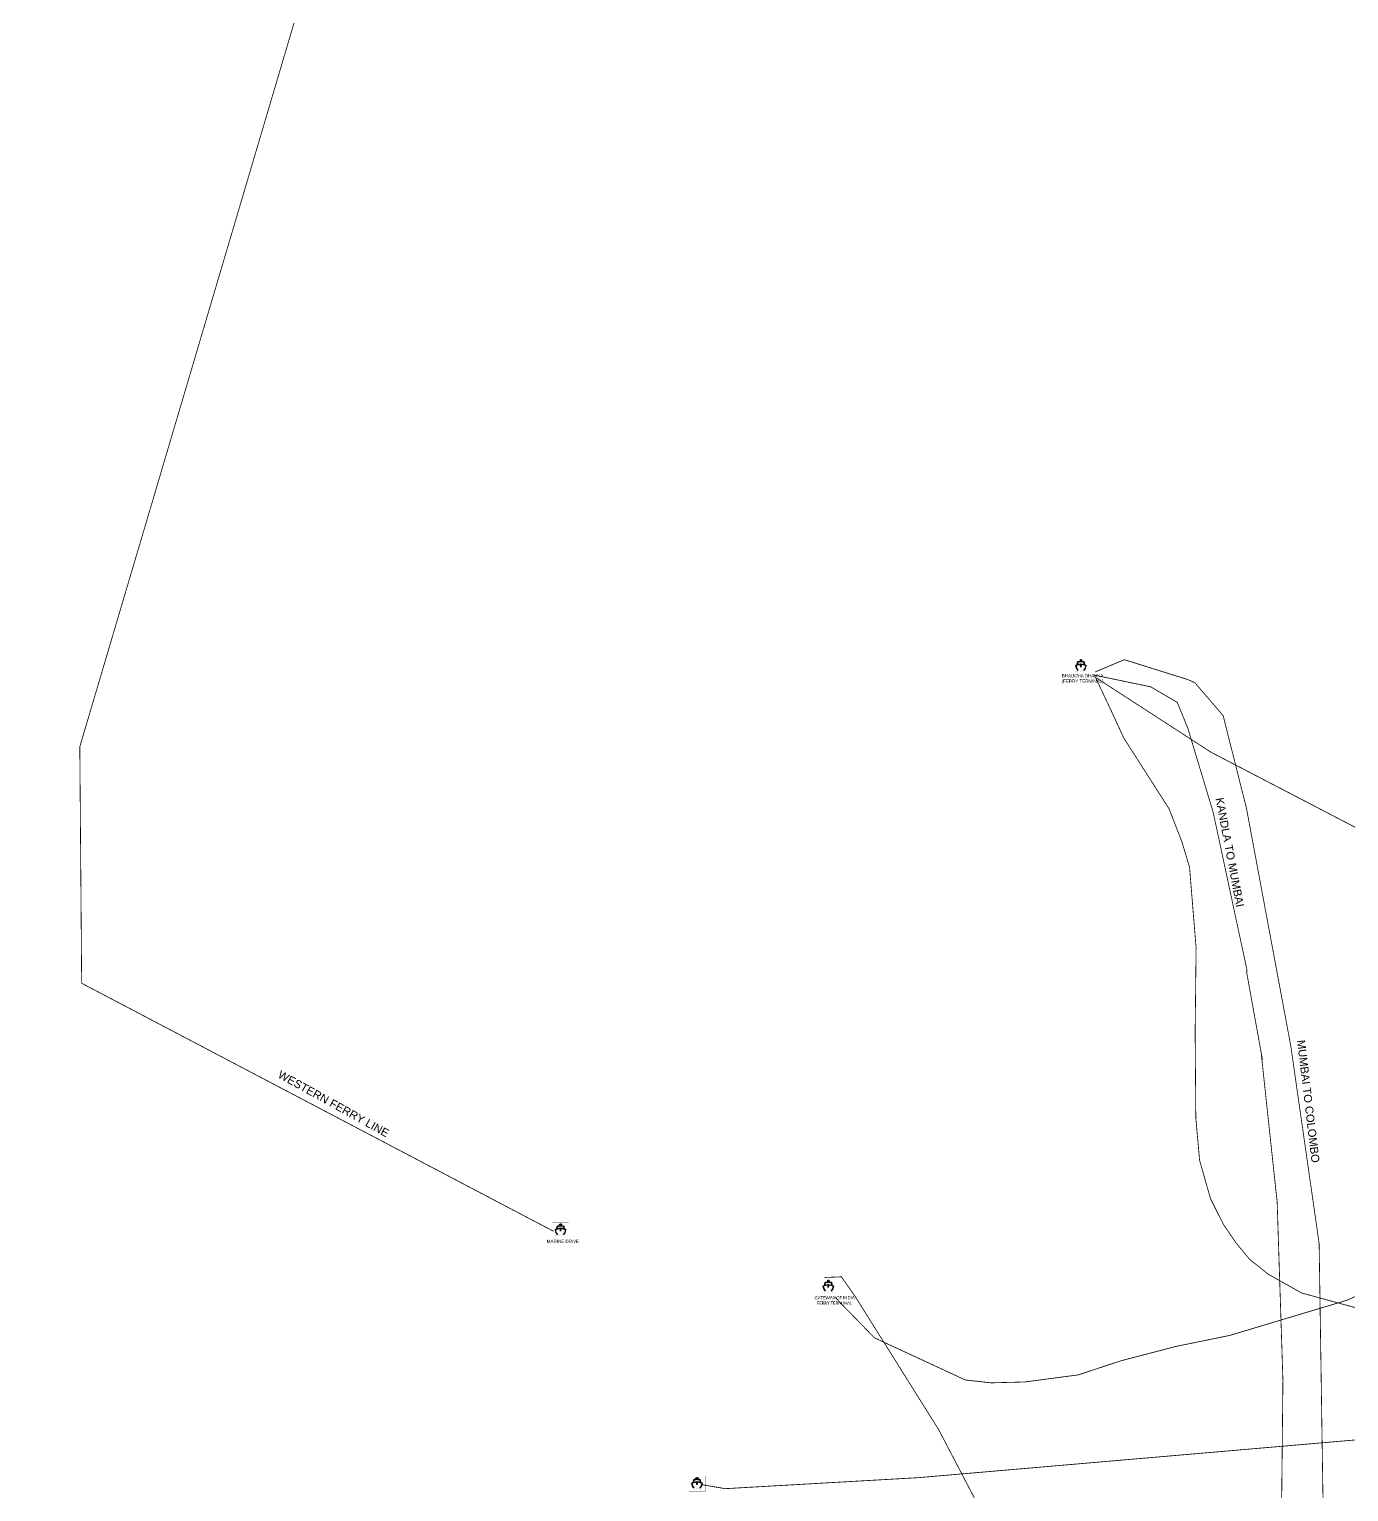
# Model space of a CAD drawing. Header units: metres. Extents: x 244144 to 284336, y 2072778 to 2140140.
# Drawn here: x 266925 to 275169, y 2092359 to 2101495 of the extents above; entities that cross this region are included whole.
import ezdxf

# ---------------------------------------------------------------- set-up
doc = ezdxf.new("R2010")
doc.units = ezdxf.units.M
doc.header["$MEASUREMENT"] = 0
doc.linetypes.add('DASHED2', pattern=[0.375, 0.25, -0.125])
doc.linetypes.add('HIDDEN', pattern=[0.375, 0.25, -0.125])
for name, color, linetype in [('FERRY', 14, 'Continuous'), ('FERRY ROUTE', 5, 'Continuous'), ('FERRY ROUTE TEXT', 7, 'Continuous'), ('JETTY TEXT', 7, 'Continuous')]:
    doc.layers.add(name, color=color, linetype=linetype)
doc.styles.get("Standard").update_dxf_attribs({"font": 'arial.ttf'})

# ---------------------------------------------------------------- blocks, each defined once
blk = doc.blocks.new('TUYJYHJ')
h = blk.add_hatch(color=256)
h.dxf.hatch_style = 1
h.paths.add_polyline_path([(-17427, 33760, 0.3927863), (-17566, 33889), (-18045, 33889), (-18075, 34080), (-17901, 34205), (-17918, 34237), (-18098, 34237), (-18112, 34354), (-18272, 34355), (-18285, 34236), (-18465, 34234), (-18482, 34202), (-18306, 34078), (-18333, 33889), (-18821, 33889, 0.3808527), (-18952, 33762), (-19066, 33168), (-19383, 33085), (-19217, 32340, 0.1416171), (-18869, 31851, 0.0136089), (-18837, 31886, -0.1415696), (-19171, 32353), (-19326, 33051), (-18254, 33330), (-18191, 32633), (-18127, 33330), (-17055, 33051), (-17210, 32353, -0.1421711), (-17546, 31885, 0.0134174), (-17514, 31849, 0.1421217), (-17165, 32340), (-16999, 33085), (-17315, 33168)])
h.paths.add_polyline_path([(-17377, 33184), (-18191, 33396), (-19003, 33184), (-18894, 33755, -0.3875835), (-18819, 33831), (-17566, 33831, -0.4030462), (-17485, 33753)], flags=16)
h.paths.add_polyline_path([(-17522, 33276), (-18153, 33444, 0.1099752), (-18246, 33444), (-18863, 33280, -0.3953326), (-18920, 33345), (-18859, 33724, -0.2949015), (-18804, 33783), (-17594, 33782, -0.3365152), (-17524, 33736), (-17447, 33341, -0.3840616)], flags=0)
h.paths.add_polyline_path([(-18093, 33889), (-18286, 33889), (-18255, 34100), (-18379, 34188), (-18243, 34190), (-18230, 34308), (-18154, 34307), (-18140, 34190), (-18003, 34190), (-18126, 34101)], flags=16)
at = {"const_width": 10}
blk.add_lwpolyline([(-20070, 34743), (-16263, 34743), (-16263, 31059), (-20070, 31059)], close=True, dxfattribs=at)
at = {"flags": 128}
for points in [[(-18869, 31851, -0.1416171), (-19217, 32340), (-19383, 33085), (-19066, 33168), (-18952, 33762, -0.3808527), (-18821, 33889), (-18333, 33889), (-18306, 34078), (-18482, 34202), (-18465, 34234), (-18285, 34236), (-18272, 34355), (-18112, 34354), (-18112, 34354), (-18098, 34237), (-17918, 34237), (-17901, 34205), (-18075, 34080), (-18045, 33889), (-17565, 33889), (-17565, 33889, -0.3919775), (-17427, 33760), (-17315, 33168), (-16999, 33085), (-17165, 32340, -0.1421217), (-17514, 31849)], [(-18837, 31886, -0.1415696), (-19171, 32353), (-19326, 33051), (-18254, 33330)], [(-17377, 33184), (-17485, 33753, 0.4019781), (-17565, 33831), (-18819, 33831, 0.3875835), (-18894, 33755), (-19003, 33184)], [(-18127, 33330), (-17055, 33051), (-17210, 32353, -0.1421711), (-17546, 31885)]]:
    blk.add_lwpolyline(points, format="xyb", dxfattribs=at)
for points in [[(-18286, 33889), (-18255, 34100), (-18379, 34188), (-18243, 34190), (-18230, 34308), (-18154, 34307), (-18140, 34190), (-18003, 34190), (-18126, 34101), (-18093, 33889)], [(-19003, 33184), (-18191, 33396), (-17377, 33184)], [(-18093, 33889), (-18286, 33889)], [(-18127, 33330), (-18191, 32633), (-18254, 33330)]]:
    blk.add_lwpolyline(points, dxfattribs=at)
at = {"const_width": 10}
blk.add_lwpolyline([(-19531, 31574, 0.2463985), (-18801, 31932, 0.4206168), (-17584, 31932, 0.244555), (-16847, 31572, -0.2283367), (-17585, 31739, -0.420789), (-18798, 31742, -0.2663096)], format="xyb", close=True, dxfattribs=at)
at = {"const_width": 10, "flags": 128}
blk.add_lwpolyline([(-17594, 33782, -0.3365152), (-17524, 33736), (-17447, 33341, -0.3840616), (-17522, 33276), (-18153, 33444, 0.1099752), (-18246, 33444), (-18863, 33280, -0.3953326), (-18920, 33345), (-18859, 33724, -0.2949015), (-18804, 33783)], format="xyb", close=True, dxfattribs=at)

msp = doc.modelspace()

# ---------------------------------------------------------------- linework, layer by layer
at = {"layer": 'FERRY ROUTE', "linetype": 'DASHED2', "ltscale": 500, "const_width": 5}
for points in [[(268800.4, 2102281.3), (267240.7, 2097013.2), (267252.3, 2095535.9), (270200.7, 2093986.3)], [(271121.7, 2092404.6), (271273.8, 2092378.7), (272483.8, 2092447.7), (279478.9, 2093051.6), (281131.7, 2092800.3), (281747, 2092667.7)]]:
    msp.add_lwpolyline(points, dxfattribs=at)
at = {"layer": 'FERRY ROUTE', "linetype": 'DASHED2', "ltscale": 200, "const_width": 5}
for points in [[(271958.7, 2093575.8), (271961.5, 2093571.6), (272205.8, 2093320.8), (272770.8, 2093058.8), (272773.1, 2093057.6), (272934.2, 2093039.7), (273145.1, 2093045.2), (273477.6, 2093089.3), (273746.6, 2093177.7), (274089, 2093267.2), (274423.7, 2093335.6), (275157, 2093555.5), (275967.9, 2093917.7), (277461.5, 2094569.6), (279561.7, 2095431.3), (280132.3, 2096494.9), (280129.6, 2096470), (280121.2, 2096445.3), (280244.4, 2097166.2), (280819.6, 2098904.7), (281251.7, 2099324.5), (281806.8, 2099338), (282037.7, 2099193.3), (282165.2, 2099073.8)], [(273584.1, 2097480.1), (273766.7, 2097557), (274166.5, 2097431.7), (274207.2, 2097413.3), (274384.2, 2097207.2), (274530, 2096628.7), (274806.9, 2095143.4), (274984, 2093910.1), (275008, 2092316.3), (274831.4, 2090395.4), (274693.2, 2089566.6), (274410, 2088922.1), (274051.2, 2088314.8), (273806.6, 2088157.2), (272987.9, 2087825), (268453.3, 2086057.6), (267562.1, 2085291.8), (267011.8, 2084703.1), (265678.8, 2082859.3), (264264.4, 2080553.9), (263351, 2078423.5), (262705.2, 2076116.5), (262137.9, 2073537.8), (261964.8, 2072780.7)], [(273572.8, 2097461.9), (273931.8, 2097387.4), (274097.7, 2097290), (274164.6, 2097126.8), (274168.1, 2097113.4), (274321.3, 2096605.9), (274532.8, 2095620.5), (274531.6, 2095601.3), (274627.3, 2095071.9), (274624.1, 2095079.3), (274721.7, 2094169.3), (274757.7, 2093056.2), (274742.6, 2091605.5), (274590.6, 2090566.2), (274507, 2090136.8), (274321.1, 2089869.6), (274312.6, 2089855.2), (272777.1, 2088355.5), (271803, 2087592.1), (269822.6, 2086769.1), (269115.2, 2086640.8), (268069.3, 2086669.8), (267398.8, 2086729), (266818.6, 2086867.5)], [(275387.9, 2093461.1), (274874.7, 2093601), (274666.8, 2093717.7), (274550.8, 2093810.1), (274466.5, 2093911.5), (274386.9, 2094027.6), (274305.1, 2094190.2), (274237, 2094430.3), (274213.5, 2094694.6), (274209.3, 2095230.6), (274215.3, 2095756.7), (274174.3, 2096260.2), (274127.5, 2096416.8), (274046.3, 2096625.9), (273763, 2097068.4), (273688.5, 2097230.3), (273581.5, 2097457)], [(273593.2, 2097442.4), (274307.5, 2096979.3), (275489.1, 2096364.2), (276906.9, 2095647.2), (279116.6, 2094461), (280161.6, 2093899.1), (281103.5, 2093298.8), (281412.2, 2093077.6), (281601.6, 2092870.7), (281757.2, 2092637.7)]]:
    msp.add_lwpolyline(points, dxfattribs=at)
at = {"layer": 'FERRY ROUTE', "linetype": 'DASHED2', "ltscale": 200}
msp.add_lwpolyline([(271893.9, 2093697.8, 5, 5, 0), (271999.3, 2093701.9, 5, 5, 0), (272085, 2093579.4, 5, 5, 0), (272607.5, 2092746.3, 5, 5, 0), (273009.2, 2091978.1, 5, 5, 0), (273320.3, 2091260.2, 5, 5, 0), (273666.1, 2089932.2, 5, 5, 0), (273739.7, 2089338.6, 5, 5, 0), (273857.6, 2088970.4, 5, 5, 0), (274279.7, 2086883.2, 5, 5, 0), (274443.9, 2085581, 5, 5, 0)], format="xyseb", dxfattribs=at)

# ---------------------------------------------------------------- block references
at = {"layer": 'FERRY', "xscale": 0.0266638455042826, "yscale": 0.0266638455042826, "zscale": 0.0266638455042826}
for p in [(273980.6, 2096641.1), (270729.1, 2093117), (272402.5, 2092764.3), (271581.5, 2091532.9)]:
    msp.add_blockref('TUYJYHJ', p, dxfattribs=at)

# ---------------------------------------------------------------- texts
at = {"layer": 'FERRY ROUTE TEXT', "linetype": 'HIDDEN', "ltscale": 3, "char_height": 50, "attachment_point": 1}
for s, insert, rotation in [('KANDLA TO MUMBAI', (274385.6, 2096699.4), 280.80845), ('MUMBAI TO COLOMBO', (274895.2, 2095184.5), 276.86116), ('WESTERN FERRY LINE', (268497.6, 2094993.7), 330.99274)]:
    msp.add_mtext_dynamic_manual_height_columns(s, width=1410.943, gutter_width=1, heights=[0], dxfattribs=dict(at, insert=insert, rotation=rotation))
at = {"layer": 'JETTY TEXT', "char_height": 20, "attachment_point": 1}
for s, insert, width in [('{\\W9.37065; }BHAUCHA DHAKKA \\P{\\W9.218629; }(FERRY TERMINAL)', (273303.3, 2097466.5), 402.753), ('MARINE DRIVE', (270158.4, 2093933.8), 325.486)]:
    msp.add_mtext(s, dxfattribs=dict(at, insert=insert, width=width))
at = {"layer": 'JETTY TEXT', "insert": (271824.2, 2093581.2), "char_height": 20, "attachment_point": 1}
msp.add_mtext_dynamic_manual_height_columns('{\\fCalibri|b0|i0|c0|p34;\\W0.82142; \\W1;GATEWAY OF INDIA \\P{\\W3.191825; }FERRY TERMINAL}', width=263.64, gutter_width=1, heights=[54], dxfattribs=at)

doc.saveas('drawing.dxf')
